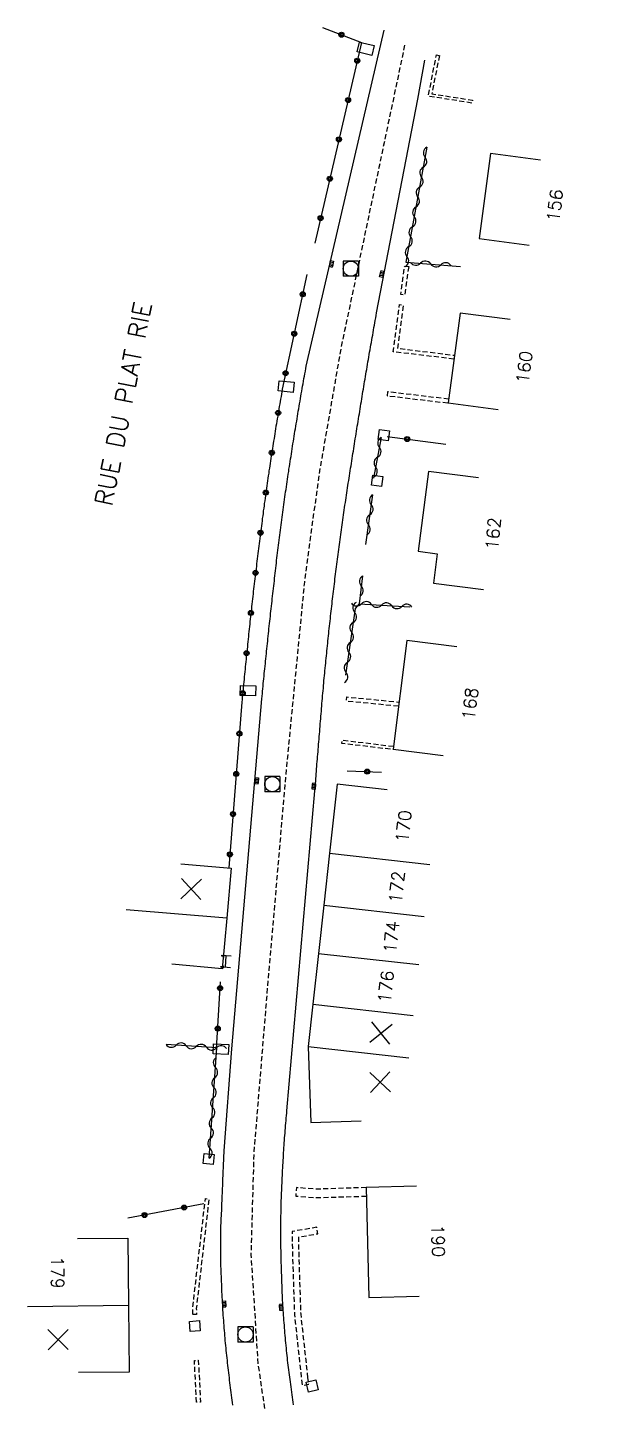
# Model space of a CAD drawing. Header units: millimetres. Extents: x 113000 to 114000, y 124000 to 125000.
# Drawn here: x 113561.9 to 113619.3, y 124306.8 to 124443 of the extents above; entities that cross this region are included whole.
import ezdxf
from ezdxf.enums import TextEntityAlignment as Align

# ---------------------------------------------------------------- set-up
doc = ezdxf.new("R2010")
doc.units = ezdxf.units.MM
doc.linetypes.add('DASHED', pattern=[0.75, 0.5, -0.25])
doc.layers.get('0').update_dxf_attribs({"linetype": 'CONTINUOUS'})
for name, color, linetype in [('W0001', 6, 'DASHED'), ('W0008', 7, 'CONTINUOUS'), ('W0100', 7, 'CONTINUOUS'), ('W0105', 7, 'CONTINUOUS'), ('W0112', 1, 'DASHED'), ('W0310', 3, 'CONTINUOUS'), ('W0322', 7, 'CONTINUOUS'), ('W0400', 7, 'CONTINUOUS'), ('W0420', 7, 'CONTINUOUS'), ('W0989', 7, 'CONTINUOUS'), ('W0991', 7, 'CONTINUOUS'), ('W1102', 7, 'CONTINUOUS'), ('W1471', 7, 'CONTINUOUS')]:
    doc.layers.add(name, color=color, linetype=linetype)
doc.styles.get("Standard").update_dxf_attribs({"font": 'romans.shx', "width": 0.85})

# ---------------------------------------------------------------- blocks, each defined once
blk = doc.blocks.new('T400')
for p, q in [((-0.15, 0.3), (0.15, 0.3)), ((-0.15, -0.25), (-0.15, 0.3)), ((-0.15, 0.15), (0.15, 0.15)), ((-0.15, 0), (0.15, 0)), ((0.15, 0.3), (0.15, -0.25)), ((-0.15, -0.15), (0.15, -0.15)), ((-0.15, -0.25), (-0.15, -0.3)), ((-0.15, -0.3), (0.15, -0.3)), ((0.15, -0.3), (0.15, -0.25))]:
    blk.add_line(p, q)
blk = doc.blocks.new('T420')
for p, q in [((0.75, 0.75), (-0.75, 0.75)), ((-0.75, 0.75), (-0.75, -0.75)), ((0.75, 0.75), (0.75, -0.75)), ((0.75, -0.75), (-0.75, -0.75))]:
    blk.add_line(p, q)
blk.add_ellipse((0, 0), major_axis=(-0.53, 0.53), ratio=1, start_param=3.926991, end_param=10.210176)
blk = doc.blocks.new('t112o')
at = {"color": 0, "linetype": 'Continuous'}
for p, q in [((-0.5, 0.5), (0.5, 0.5)), ((-0.5, -0.5), (-0.5, 0.5)), ((0.5, 0.5), (0.5, -0.5)), ((0.5, -0.5), (-0.5, -0.5))]:
    blk.add_line(p, q, dxfattribs=at)
blk = doc.blocks.new('t105o')
for p, q in [((-0.5, 0), (0.5, 0)), ((0.5, 0), (0.2, 0.1)), ((0.5, 0), (0.2, -0.1))]:
    blk.add_line(p, q)
blk = doc.blocks.new('t322o')
at = {"color": 0, "linetype": 'Continuous'}
for radius in [0.25, 0.15]:
    blk.add_circle((0, 0), radius, dxfattribs=at)
blk = doc.blocks.new('t310o')
at = {"color": 0, "linetype": 'Continuous'}
for centre, start, end in [((-0.5, 0.38), 216.8699, 323.1304), ((0.5, -0.37), 36.8699, 143.1303)]:
    blk.add_arc(centre, 0.625, start, end, dxfattribs=at)
blk = doc.blocks.new('t991o')
at = {"color": 0, "linetype": 'Continuous'}
for p, q in [((-1, 1), (1, -1)), ((-1, -1), (1, 1))]:
    blk.add_line(p, q, dxfattribs=at)
blk = doc.blocks.new('T1471')
at = {"color": 0, "linetype": 'Continuous', "flags": 128}
blk.add_lwpolyline([(-0.75, -0.5), (-0.75, 0.5), (0.75, 0.5), (0.75, -0.5), (-0.75, -0.5)], dxfattribs=at)

msp = doc.modelspace()

# ---------------------------------------------------------------- linework, layer by layer
at = {"layer": 'W0001', "flags": 128}
msp.add_lwpolyline([(113599.17, 124441.27), (113592.86, 124411.25), (113590.68, 124398.68), (113589.25, 124388.08), (113587.46, 124369.6), (113585.59, 124347.96), (113584.25, 124331.59), (113583.96, 124321.5), (113584.66, 124310.68), (113585.78, 124303.02), (113588.08, 124294.26), (113590.98, 124285.61), (113597.04, 124268.44), (113603.07, 124251.42), (113609.64, 124232.87), (113612.07, 124224.44), (113612.44, 124210.76), (113618.29, 124199.07), (113619.34, 124186.52), (113617.24, 124181.79), (113615.56, 124176.06), (113599.1, 124116.67), (113597.13, 124109.48), (113594.28, 124097.81), (113592.09, 124085.93), (113591.09, 124078.36), (113589.78, 124067.78), (113589.44, 124063.56), (113589.36, 124060.76), (113589.36, 124060.76)], dxfattribs=at)
at = {"layer": 'W0008', "flags": 128}
for points in [[(113582.17, 124306.61), (113582.14, 124306.85), (113582.1, 124307.1), (113582.07, 124307.34), (113582.04, 124307.59), (113582.01, 124307.84), (113581.98, 124308.08), (113581.95, 124308.33), (113581.92, 124308.58), (113581.89, 124308.82), (113581.86, 124309.07), (113581.83, 124309.31), (113581.8, 124309.56), (113581.77, 124309.8), (113581.74, 124310.05), (113581.71, 124310.29), (113581.68, 124310.54), (113581.66, 124310.78), (113581.63, 124311.03), (113581.6, 124311.28), (113581.58, 124311.52), (113581.55, 124311.77), (113581.53, 124312.01), (113581.5, 124312.26), (113581.48, 124312.5), (113581.45, 124312.75), (113581.43, 124313), (113581.41, 124313.24), (113581.39, 124313.49), (113581.37, 124313.73), (113581.34, 124313.99), (113581.32, 124314.24), (113581.3, 124314.5), (113581.29, 124314.75), (113581.27, 124315), (113581.25, 124315.26), (113581.23, 124315.51), (113581.22, 124315.77), (113581.2, 124316.02), (113581.18, 124316.28), (113581.17, 124316.53), (113581.16, 124316.79), (113581.14, 124317.04), (113581.13, 124317.3), (113581.12, 124317.55), (113581.1, 124317.81), (113581.09, 124318.06), (113581.08, 124318.32), (113581.07, 124318.57), (113581.06, 124318.83), (113581.05, 124319.08), (113581.04, 124319.34), (113581.03, 124319.59), (113581.02, 124319.85), (113581.01, 124320.1), (113581, 124320.36), (113581, 124320.61), (113580.99, 124320.87), (113580.98, 124321.12), (113580.98, 124321.38), (113580.97, 124321.63), (113580.97, 124321.89), (113580.97, 124322.15), (113580.97, 124322.4), (113580.97, 124322.66), (113580.97, 124322.91), (113580.97, 124323.16), (113580.97, 124323.4), (113580.98, 124323.65), (113580.99, 124323.89), (113580.99, 124324.14), (113581, 124324.38), (113581.01, 124324.63), (113581.02, 124324.87), (113581.03, 124325.12), (113581.04, 124325.36), (113581.06, 124325.61), (113581.07, 124325.86), (113581.08, 124326.1), (113581.09, 124326.35), (113581.1, 124326.59), (113581.11, 124326.84), (113581.12, 124327.08), (113581.13, 124327.33), (113581.14, 124327.58), (113581.15, 124327.82), (113581.16, 124328.07), (113581.17, 124328.32), (113581.18, 124328.57), (113581.19, 124328.82), (113581.2, 124329.07), (113581.21, 124329.32), (113581.22, 124329.56), (113581.23, 124329.81), (113581.24, 124330.06), (113581.25, 124330.31), (113581.26, 124330.56), (113581.27, 124330.81), (113581.28, 124331.06), (113581.29, 124331.31), (113581.3, 124331.55), (113581.31, 124331.8), (113582.07, 124341.9), (113585.05, 124376.56), (113585.07, 124376.81), (113585.1, 124377.06), (113585.12, 124377.3), (113585.15, 124377.55), (113585.17, 124377.8), (113585.19, 124378.05), (113585.22, 124378.29), (113585.24, 124378.54), (113585.27, 124378.79), (113585.29, 124379.04), (113585.32, 124379.28), (113585.34, 124379.53), (113585.37, 124379.78), (113585.39, 124380.03), (113585.42, 124380.28), (113585.44, 124380.52), (113585.47, 124380.77), (113585.49, 124381.02), (113585.52, 124381.27), (113585.54, 124381.51), (113585.57, 124381.76), (113585.6, 124382.01), (113585.62, 124382.26), (113585.65, 124382.5), (113585.67, 124382.75), (113585.7, 124383), (113585.73, 124383.24), (113585.75, 124383.49), (113585.78, 124383.74), (113585.81, 124383.99), (113585.83, 124384.23), (113585.86, 124384.48), (113585.89, 124384.73), (113585.91, 124384.98), (113585.94, 124385.22), (113585.97, 124385.47), (113586, 124385.72), (113586.02, 124385.97), (113586.05, 124386.21), (113586.08, 124386.46), (113586.11, 124386.71), (113586.13, 124386.96), (113586.16, 124387.22), (113586.19, 124387.47), (113586.22, 124387.72), (113586.25, 124387.97), (113586.28, 124388.22), (113586.31, 124388.48), (113586.34, 124388.73), (113586.37, 124388.98), (113586.39, 124389.23), (113586.42, 124389.48), (113586.45, 124389.74), (113586.48, 124389.99), (113586.51, 124390.24), (113586.54, 124390.49), (113586.57, 124390.74), (113586.6, 124391), (113586.63, 124391.25), (113586.66, 124391.5), (113586.7, 124391.75), (113586.73, 124392), (113586.76, 124392.26), (113586.79, 124392.51), (113586.82, 124392.76), (113586.85, 124393.01), (113586.89, 124393.26), (113586.92, 124393.51), (113586.95, 124393.77), (113586.98, 124394.02), (113587.02, 124394.27), (113587.05, 124394.52), (113587.08, 124394.77), (113587.12, 124395.02), (113587.15, 124395.27), (113587.19, 124395.53), (113587.22, 124395.78), (113587.26, 124396.03), (113587.29, 124396.28), (113587.33, 124396.53), (113587.36, 124396.78), (113587.4, 124397.03), (113587.44, 124397.28), (113587.47, 124397.54), (113587.51, 124397.79), (113587.55, 124398.04), (113587.58, 124398.29), (113587.62, 124398.54), (113587.66, 124398.79), (113587.7, 124399.04), (113587.73, 124399.29), (113587.77, 124399.54), (113587.81, 124399.79), (113587.85, 124400.05), (113587.89, 124400.3), (113587.93, 124400.55), (113587.97, 124400.8), (113588, 124401.05), (113588.04, 124401.3), (113588.08, 124401.55), (113588.12, 124401.8), (113588.16, 124402.05), (113588.2, 124402.3), (113588.24, 124402.55), (113588.28, 124402.79), (113588.32, 124403.04), (113588.36, 124403.29), (113588.4, 124403.54), (113588.45, 124403.79), (113588.49, 124404.03), (113588.53, 124404.28), (113588.57, 124404.53), (113588.61, 124404.78), (113588.65, 124405.03), (113588.69, 124405.27), (113588.74, 124405.52), (113588.78, 124405.77), (113588.82, 124406.02), (113588.86, 124406.27), (113588.91, 124406.51), (113588.95, 124406.76), (113588.99, 124407.01), (113589.04, 124407.26), (113589.08, 124407.5), (113589.12, 124407.75), (113589.17, 124408), (113589.21, 124408.25), (113589.26, 124408.5), (113589.3, 124408.74), (113589.35, 124408.99), (113589.39, 124409.24), (113589.44, 124409.48), (113594.67, 124432.11), (113597.16, 124442.76)], [(113588.18, 124306.64), (113588.15, 124306.89), (113588.11, 124307.14), (113588.08, 124307.39), (113588.04, 124307.64), (113588.01, 124307.9), (113587.97, 124308.15), (113587.94, 124308.4), (113587.9, 124308.65), (113587.87, 124308.9), (113587.84, 124309.14), (113587.8, 124309.37), (113587.77, 124309.61), (113587.74, 124309.85), (113587.71, 124310.09), (113587.68, 124310.32), (113587.65, 124310.56), (113587.62, 124310.8), (113587.59, 124311.04), (113587.57, 124311.28), (113587.54, 124311.51), (113587.52, 124311.76), (113587.49, 124312.01), (113587.47, 124312.26), (113587.44, 124312.51), (113587.42, 124312.76), (113587.39, 124313.01), (113587.37, 124313.26), (113587.35, 124313.51), (113587.33, 124313.76), (113587.31, 124314.01), (113587.29, 124314.26), (113587.27, 124314.51), (113587.25, 124314.76), (113587.23, 124315.01), (113587.21, 124315.26), (113587.19, 124315.51), (113587.18, 124315.76), (113587.16, 124316), (113587.14, 124316.25), (113587.13, 124316.5), (113587.12, 124316.74), (113587.1, 124316.99), (113587.09, 124317.24), (113587.08, 124317.48), (113587.07, 124317.73), (113587.06, 124317.98), (113587.05, 124318.22), (113587.04, 124318.47), (113587.03, 124318.72), (113587.02, 124318.96), (113587.02, 124319.21), (113587.01, 124319.46), (113587, 124319.7), (113586.99, 124319.95), (113586.99, 124320.19), (113586.98, 124320.44), (113586.97, 124320.68), (113586.96, 124320.93), (113586.96, 124321.17), (113586.95, 124321.42), (113586.94, 124321.66), (113586.94, 124321.91), (113586.93, 124322.15), (113586.93, 124322.4), (113586.92, 124322.64), (113586.92, 124322.89), (113586.92, 124323.13), (113586.92, 124323.38), (113586.91, 124323.62), (113586.91, 124323.87), (113586.92, 124324.12), (113586.92, 124324.36), (113586.92, 124324.61), (113586.92, 124324.86), (113586.93, 124325.11), (113586.93, 124325.36), (113586.94, 124325.61), (113586.94, 124325.86), (113586.95, 124326.11), (113586.96, 124326.36), (113586.96, 124326.61), (113586.97, 124326.86), (113586.98, 124327.11), (113586.99, 124327.36), (113587, 124327.61), (113587.01, 124327.86), (113587.02, 124328.11), (113587.03, 124328.35), (113587.04, 124328.6), (113587.05, 124328.85), (113587.06, 124329.1), (113587.08, 124329.35), (113587.09, 124329.6), (113587.1, 124329.85), (113587.12, 124330.1), (113587.13, 124330.35), (113587.14, 124330.6), (113587.16, 124330.85), (113587.17, 124331.1), (113587.18, 124331.35), (113587.2, 124331.59), (113587.21, 124331.84), (113587.23, 124332.08), (113587.25, 124332.33), (113587.26, 124332.57), (113587.28, 124332.82), (113587.3, 124333.06), (113587.32, 124333.31), (113587.34, 124333.55), (113587.36, 124333.8), (113587.38, 124334.04), (113587.4, 124334.29), (113587.42, 124334.53), (113587.44, 124334.78), (113587.46, 124335.02), (113587.48, 124335.27), (113587.51, 124335.51), (113587.53, 124335.76), (113590.29, 124367.43), (113590.31, 124367.67), (113590.33, 124367.91), (113590.35, 124368.15), (113590.37, 124368.39), (113590.39, 124368.64), (113590.41, 124368.88), (113590.43, 124369.12), (113590.44, 124369.36), (113590.46, 124369.6), (113590.48, 124369.85), (113590.5, 124370.09), (113590.52, 124370.33), (113590.54, 124370.57), (113590.56, 124370.81), (113590.58, 124371.06), (113590.6, 124371.3), (113590.62, 124371.54), (113590.64, 124371.79), (113590.66, 124372.04), (113590.68, 124372.3), (113590.7, 124372.55), (113590.72, 124372.8), (113590.75, 124373.05), (113590.77, 124373.31), (113590.79, 124373.56), (113590.81, 124373.81), (113590.83, 124374.06), (113590.85, 124374.32), (113590.87, 124374.57), (113590.89, 124374.82), (113590.91, 124375.07), (113590.93, 124375.32), (113590.95, 124375.58), (113590.97, 124375.83), (113590.99, 124376.08), (113591.02, 124376.33), (113591.04, 124376.59), (113591.06, 124376.84), (113591.08, 124377.09), (113591.1, 124377.34), (113591.13, 124377.6), (113591.15, 124377.85), (113591.17, 124378.1), (113591.19, 124378.35), (113591.22, 124378.6), (113591.24, 124378.84), (113591.26, 124379.09), (113591.29, 124379.33), (113591.31, 124379.58), (113591.34, 124379.83), (113591.36, 124380.07), (113591.38, 124380.32), (113591.41, 124380.56), (113591.43, 124380.81), (113591.46, 124381.05), (113591.48, 124381.3), (113591.51, 124381.54), (113591.53, 124381.79), (113591.56, 124382.04), (113591.58, 124382.28), (113591.61, 124382.53), (113591.63, 124382.77), (113591.66, 124383.02), (113591.68, 124383.26), (113591.71, 124383.51), (113591.74, 124383.75), (113591.76, 124384), (113591.79, 124384.24), (113591.82, 124384.49), (113591.85, 124384.73), (113591.87, 124384.98), (113591.9, 124385.23), (113591.93, 124385.47), (113591.96, 124385.72), (113591.99, 124385.96), (113592.01, 124386.2), (113592.04, 124386.45), (113592.07, 124386.69), (113592.1, 124386.94), (113592.13, 124387.18), (113592.16, 124387.43), (113592.19, 124387.67), (113592.22, 124387.92), (113592.25, 124388.16), (113592.28, 124388.41), (113592.31, 124388.65), (113592.34, 124388.89), (113592.37, 124389.14), (113592.4, 124389.38), (113592.43, 124389.63), (113592.46, 124389.87), (113592.49, 124390.12), (113592.53, 124390.36), (113592.56, 124390.6), (113592.59, 124390.85), (113592.62, 124391.09), (113592.65, 124391.34), (113592.69, 124391.58), (113592.72, 124391.83), (113592.75, 124392.07), (113592.78, 124392.31), (113592.82, 124392.56), (113592.85, 124392.8), (113592.89, 124393.05), (113592.92, 124393.29), (113592.95, 124393.53), (113592.99, 124393.78), (113593.02, 124394.02), (113593.06, 124394.26), (113593.09, 124394.51), (113593.13, 124394.75), (113593.16, 124394.99), (113593.2, 124395.24), (113593.23, 124395.48), (113593.27, 124395.72), (113593.31, 124395.97), (113593.34, 124396.21), (113593.38, 124396.45), (113593.42, 124396.7), (113593.45, 124396.94), (113593.49, 124397.18), (113593.53, 124397.43), (113593.56, 124397.67), (113593.6, 124397.91), (113593.64, 124398.16), (113593.68, 124398.4), (113593.72, 124398.64), (113593.75, 124398.89), (113593.79, 124399.13), (113593.83, 124399.37), (113593.87, 124399.61), (113593.91, 124399.86), (113593.94, 124400.1), (113593.98, 124400.34), (113594.02, 124400.59), (113594.06, 124400.83), (113594.1, 124401.07), (113594.14, 124401.32), (113594.17, 124401.56), (113594.21, 124401.81), (113594.25, 124402.06), (113594.29, 124402.3), (113594.33, 124402.55), (113594.37, 124402.79), (113594.41, 124403.04), (113594.45, 124403.29), (113594.49, 124403.53), (113594.53, 124403.78), (113594.57, 124404.02), (113594.61, 124404.27), (113594.65, 124404.52), (113594.69, 124404.76), (113594.73, 124405.01), (113594.77, 124405.25), (113594.81, 124405.5), (113594.85, 124405.74), (113594.89, 124405.99), (113594.93, 124406.24), (113594.97, 124406.48), (113595.01, 124406.73), (113595.05, 124406.97), (113595.09, 124407.22), (113595.13, 124407.46), (113595.17, 124407.71), (113595.21, 124407.96), (113595.25, 124408.2), (113595.29, 124408.45), (113595.34, 124408.69), (113595.38, 124408.93), (113595.42, 124409.17), (113595.46, 124409.42), (113595.5, 124409.66), (113595.54, 124409.9), (113595.58, 124410.14), (113595.63, 124410.39), (113595.67, 124410.63), (113595.71, 124410.87), (113595.75, 124411.11), (113595.79, 124411.36), (113595.84, 124411.6), (113595.88, 124411.84), (113595.92, 124412.08), (113595.97, 124412.33), (113596.01, 124412.57), (113596.05, 124412.81), (113596.09, 124413.05), (113596.14, 124413.3), (113596.18, 124413.54), (113596.23, 124413.78), (113596.27, 124414.02), (113596.31, 124414.26), (113596.36, 124414.51), (113596.4, 124414.75), (113600.48, 124435.93), (113601.18, 124439.77)]]:
    msp.add_lwpolyline(points, dxfattribs=at)
at = {"layer": 'W0100', "flags": 128}
for points in [[(113612.61, 124429.87), (113607.66, 124430.53), (113606.53, 124422.12), (113611.49, 124421.46)], [(113609.61, 124414.09), (113604.65, 124414.74), (113603.48, 124405.84), (113608.44, 124405.19)], [(113606.48, 124398.42), (113601.52, 124399.06), (113600.51, 124391.15), (113602.4, 124390.91), (113602.03, 124388), (113606.98, 124387.37)], [(113604.34, 124381.7), (113599.38, 124382.32), (113598.03, 124371.55), (113602.99, 124370.93)], [(113597.45, 124367.54), (113592.48, 124368.08), (113591.74, 124361.25), (113591.17, 124356.1), (113590.65, 124351.31), (113590.09, 124346.3), (113589.63, 124342.11), (113589.89, 124334.58), (113594.88, 124334.75)], [(113577.03, 124360.2), (113582.01, 124359.78), (113581.59, 124354.82), (113581.11, 124349.81), (113576.14, 124350.28)], [(113581.46, 124349.97), (113581.51, 124351.09)], [(113600.35, 124328.27), (113595.35, 124328.14), (113595.62, 124317.26), (113600.62, 124317.39)], [(113566.79, 124323.09), (113571.79, 124323.15), (113571.86, 124316.46), (113571.92, 124309.87), (113566.92, 124309.83)]]:
    msp.add_lwpolyline(points, dxfattribs=at)
at = {"layer": 'W0112', "flags": 128}
for points in [[(113602.61, 124440.25), (113601.86, 124436.46), (113605.88, 124435.83), (113605.84, 124435.54), (113601.51, 124436.22), (113602.32, 124440.3)], [(113599.57, 124419.35), (113599.18, 124416.53), (113598.8, 124416.58), (113599.18, 124419.4)], [(113578.21, 124315.58), (113578.2, 124316.19), (113579.46, 124327.07), (113579.81, 124327.02), (113578.56, 124316.18), (113578.57, 124315.58)], [(113589.61, 124309.31), (113588.92, 124315.6), (113588.76, 124320.35), (113588.69, 124323.25), (113590.58, 124323.58), (113590.47, 124324.22), (113588.03, 124323.79), (113588.11, 124320.33), (113588.27, 124315.55), (113589.03, 124308.56), (113589.68, 124308.67)], [(113578.58, 124306.89), (113578.37, 124311.03), (113578.76, 124311.05), (113578.97, 124306.91)]]:
    msp.add_lwpolyline(points, close=True, dxfattribs=at)
for points in [[(113604.05, 124410.19), (113598.03, 124410.91), (113598.66, 124415.59), (113599.04, 124415.53), (113598.46, 124411.25), (113604.1, 124410.57)], [(113603.53, 124406.22), (113597.49, 124406.94), (113597.44, 124406.56), (113603.48, 124405.84)], [(113598.56, 124375.81), (113593.42, 124376.31), (113593.46, 124376.73), (113598.6, 124376.23)], [(113598.06, 124371.81), (113592.97, 124372.43), (113592.94, 124372.16), (113598.03, 124371.55)], [(113595.37, 124328.15), (113590.47, 124327.99), (113588.46, 124328.14), (113588.4, 124327.31), (113590.45, 124327.15), (113595.39, 124327.3), (113595.39, 124327.45)]]:
    msp.add_lwpolyline(points, dxfattribs=at)
at = {"layer": 'W0310', "flags": 128}
for points in [[(113601.37, 124431.16), (113599.3, 124419.8), (113604.71, 124419.36)], [(113596.86, 124402.43), (113596.09, 124398.41)], [(113595.99, 124396.75), (113595.31, 124391.81)], [(113595.01, 124388.71), (113594.67, 124385.96), (113599.67, 124385.64)], [(113594.68, 124385.95), (113594.27, 124385.48), (113593.32, 124378.9)], [(113579.84, 124331.05), (113580.6, 124341.98), (113575.59, 124342.33)]]:
    msp.add_lwpolyline(points, dxfattribs=at)
at = {"layer": 'W0322', "flags": 128}
for points in [[(113591.04, 124443.02), (113594.9, 124441.55), (113590.28, 124421.65)], [(113589.51, 124418.57), (113587.06, 124407.21), (113587.02, 124406.96), (113586.98, 124406.72), (113586.94, 124406.47), (113586.89, 124406.23), (113586.85, 124405.99), (113586.81, 124405.74), (113586.77, 124405.5), (113586.73, 124405.25), (113586.69, 124405.01), (113586.65, 124404.76), (113586.61, 124404.52), (113586.57, 124404.27), (113586.52, 124404.03), (113586.48, 124403.78), (113586.44, 124403.54), (113586.4, 124403.29), (113586.37, 124403.05), (113586.33, 124402.8), (113586.29, 124402.56), (113586.25, 124402.31), (113586.21, 124402.07), (113586.17, 124401.82), (113586.13, 124401.58), (113586.09, 124401.33), (113586.05, 124401.09), (113586.02, 124400.84), (113585.98, 124400.6), (113585.94, 124400.35), (113585.9, 124400.11), (113585.86, 124399.86), (113585.83, 124399.62), (113585.79, 124399.37), (113585.75, 124399.13), (113585.72, 124398.88), (113585.68, 124398.64), (113585.64, 124398.39), (113585.61, 124398.14), (113585.57, 124397.89), (113585.53, 124397.64), (113585.5, 124397.39), (113585.46, 124397.15), (113585.43, 124396.9), (113585.39, 124396.65), (113585.36, 124396.4), (113585.33, 124396.15), (113585.29, 124395.9), (113585.26, 124395.66), (113585.23, 124395.41), (113585.19, 124395.16), (113585.16, 124394.91), (113585.13, 124394.66), (113585.09, 124394.41), (113585.06, 124394.16), (113585.03, 124393.91), (113585, 124393.67), (113584.97, 124393.42), (113584.93, 124393.17), (113584.9, 124392.92), (113584.87, 124392.67), (113584.84, 124392.42), (113584.81, 124392.17), (113584.77, 124391.92), (113584.74, 124391.67), (113584.71, 124391.42), (113584.68, 124391.17), (113584.65, 124390.92), (113584.62, 124390.67), (113584.59, 124390.42), (113584.56, 124390.17), (113584.53, 124389.92), (113584.5, 124389.67), (113584.47, 124389.43), (113584.44, 124389.18), (113584.41, 124388.93), (113584.38, 124388.68), (113584.35, 124388.43), (113584.32, 124388.18), (113584.29, 124387.93), (113584.26, 124387.68), (113584.23, 124387.43), (113584.2, 124387.18), (113584.18, 124386.93), (113584.15, 124386.68), (113584.12, 124386.43), (113584.09, 124386.18), (113584.06, 124385.93), (113584.03, 124385.68), (113584.01, 124385.43), (113583.98, 124385.19), (113583.95, 124384.94), (113583.93, 124384.69), (113583.9, 124384.44), (113583.87, 124384.19), (113583.84, 124383.94), (113583.82, 124383.69), (113583.79, 124383.45), (113583.76, 124383.2), (113583.74, 124382.95), (113583.71, 124382.7), (113583.69, 124382.45), (113583.66, 124382.2), (113583.63, 124381.95), (113583.61, 124381.7), (113583.58, 124381.46), (113583.56, 124381.21), (113583.53, 124380.96), (113583.5, 124380.71), (113583.48, 124380.46), (113583.45, 124380.21), (113583.43, 124379.96), (113583.4, 124379.71), (113583.38, 124379.47), (113583.35, 124379.22), (113583.33, 124378.97), (113583.31, 124378.72), (113583.28, 124378.47), (113583.26, 124378.22), (113583.23, 124377.97), (113583.21, 124377.72), (113583.18, 124377.48), (113583.16, 124377.23), (113583.14, 124376.98), (113583.11, 124376.73), (113583.09, 124376.48), (113583.07, 124376.23), (113581.77, 124359.8)], [(113597.45, 124402.53), (113603.25, 124401.76)], [(113593.47, 124369.41), (113596.89, 124369.29)], [(113580.57, 124341.9), (113580.95, 124348.53)], [(113579.32, 124326.54), (113571.8, 124325.11)]]:
    msp.add_lwpolyline(points, dxfattribs=at)
at = {"layer": 'W1102', "flags": 128}
for points in [[(113591.74, 124361.25), (113601.68, 124360.15)], [(113581.59, 124354.82), (113571.63, 124355.66)], [(113591.17, 124356.1), (113601.11, 124355)], [(113590.65, 124351.31), (113600.59, 124350.23)], [(113590.09, 124346.3), (113600.03, 124345.19)], [(113589.63, 124342.11), (113599.57, 124341.01)], [(113571.86, 124316.46), (113561.86, 124316.35)]]:
    msp.add_lwpolyline(points, dxfattribs=at)

# ---------------------------------------------------------------- block references
at = {"layer": 'W0105'}
for p, rotation in [((113581.46, 124349.97), 174.2456248276378), ((113581.51, 124351.09), 177.1399004482315)]:
    msp.add_blockref('t105o', p, dxfattribs=dict(at, rotation=rotation))
at = {"layer": 'W0112'}
for p, rotation in [((113597.11, 124402.66), 261.8733045241135), ((113596.46, 124398.12), 81.87330452447365), ((113579.78, 124330.97), 354.2181579610519), ((113578.41, 124314.43), 4.632489605779286), ((113590.02, 124308.5), 283.19647991573)]:
    msp.add_blockref('t112o', p, dxfattribs=dict(at, rotation=rotation))
at = {"layer": 'W0310'}
for p, rotation in [((113601.19, 124430.18), 259.7190600482148), ((113600.83, 124428.21), 259.7190600482148), ((113600.47, 124426.25), 259.7190600482148), ((113600.12, 124424.28), 259.7190600482148), ((113599.76, 124422.31), 259.7190600482148), ((113599.4, 124420.34), 259.7190600482148), ((113600.75, 124419.68), 355.385904691163), ((113602.74, 124419.52), 355.385904691163), ((113596.67, 124401.45), 259.1013126088049), ((113596.3, 124399.49), 259.1013126088049), ((113595.86, 124395.76), 262.1517410543309), ((113595.58, 124393.78), 262.1517410543309), ((113594.88, 124387.72), 263.0379376138326), ((113594.22, 124385.1), 261.7907965553087), ((113594.9, 124385.95), 356.2953989863197), ((113596.89, 124385.82), 356.2953989863197), ((113598.89, 124385.69), 356.2953989863197), ((113593.93, 124383.12), 261.7907965553087), ((113593.65, 124381.14), 261.7907965553087), ((113593.36, 124379.16), 261.7907965553087), ((113576.56, 124342.26), 176.0657999060733), ((113578.56, 124342.12), 176.0657999060733), ((113580.56, 124341.98), 176.0657999060733), ((113580.46, 124340.03), 86.05972069011393), ((113580.32, 124338.03), 86.05972069011393), ((113580.19, 124336.04), 86.05972069011393), ((113580.05, 124334.04), 86.05972069011393), ((113579.91, 124332.05), 86.05972069011393)]:
    msp.add_blockref('t310o', p, dxfattribs=dict(at, rotation=rotation))
at = {"layer": 'W0322'}
for p, rotation in [((113592.91, 124442.31), 339.1998181504175), ((113594.48, 124439.73), 256.9225610146154), ((113593.58, 124435.84), 256.9225610146154), ((113592.67, 124431.94), 256.9225610146154), ((113591.77, 124428.05), 256.9225610146154), ((113590.86, 124424.15), 256.9225610146154), ((113589.09, 124416.61), 257.8323354659624), ((113588.25, 124412.7), 257.8323354659624), ((113587.4, 124408.79), 257.8323354659624), ((113586.66, 124404.86), 260.5354801040793), ((113599.43, 124402.27), 352.4846115001732), ((113586.03, 124400.91), 261.1487309086359), ((113585.44, 124396.96), 262.0206981825194), ((113584.91, 124392.99), 262.7051249124679), ((113584.42, 124389.02), 263.1930275832154), ((113583.96, 124385.05), 263.7215600731325), ((113583.54, 124381.07), 264.132421224559), ((113583.15, 124377.09), 264.5432810525753), ((113582.82, 124373.1), 265.4967539547204), ((113582.51, 124369.11), 265.4967539547204), ((113595.47, 124369.34), 358.1461058072844), ((113582.19, 124365.13), 265.4967539547204), ((113581.88, 124361.14), 265.4967539547204), ((113580.91, 124347.89), 86.70089542733679), ((113580.68, 124343.89), 86.70089542733679), ((113573.43, 124325.42), 190.803911795676), ((113577.35, 124326.17), 190.803911795676)]:
    msp.add_blockref('t322o', p, dxfattribs=dict(at, rotation=rotation))
at = {"layer": 'W0400'}
for p, rotation in [((113591.93, 124419.63), 346.9758767164728), ((113596.9, 124418.59), 169.09346047719), ((113584.54, 124368.44), 355.0805845855064), ((113590.19, 124367.88), 175.458849632664), ((113581.33, 124316.62), 3.212835242276239), ((113586.96, 124316.28), 183.2604566825991)]:
    msp.add_blockref('T400', p, dxfattribs=dict(at, rotation=rotation))
at = {"layer": 'W0420'}
for p in [(113593.85, 124419.14), (113586.08, 124368.1), (113583.42, 124313.6)]:
    msp.add_blockref('T420', p, dxfattribs=at)
at = {"layer": 'W0991'}
for p, rotation in [((113578.05, 124357.71), 87.9086169778499), ((113596.82, 124343.44), 83.68581457314178), ((113596.75, 124338.58), 271.9642251276314), ((113564.89, 124313.1), 270.4731817519902)]:
    msp.add_blockref('t991o', p, dxfattribs=dict(at, rotation=rotation))
at = {"layer": 'W1471'}
for p, rotation in [((113595.32, 124440.92), 346.8284022814928), ((113587.46, 124407.46), 354.5476547824795), ((113583.67, 124377.35), 358.3524366859628), ((113581, 124341.86), 357.2755483000105)]:
    msp.add_blockref('T1471', p, dxfattribs=dict(at, rotation=rotation))

# ---------------------------------------------------------------- texts
at = {"layer": 'W0989'}
msp.add_text('RUE DU PLAT RIE', height=1.75, rotation=78.8486, dxfattribs=at).set_placement((113571.32, 124405.75), align=Align.MIDDLE)
at = {"layer": 'W0991'}
for s, rotation, p in [('156', 82.395, (113614.03, 124425.4)), ('160', 82.5414, (113611.01, 124409.38)), ('162', 84.0902, (113607.93, 124392.91)), ('168', 82.8649, (113605.65, 124376.06)), ('170', 83.7836, (113599.07, 124363.91)), ('172', 83.6999, (113598.41, 124357.9)), ('174', 83.7994, (113597.87, 124352.95)), ('176', 83.6272, (113597.33, 124348.03)), ('190', 271.4344, (113602.48, 124322.88)), ('179', 270.6159, (113564.83, 124319.73))]:
    msp.add_text(s, height=1.25, rotation=rotation, dxfattribs=at).set_placement(p, align=Align.MIDDLE)

doc.saveas('drawing.dxf')
